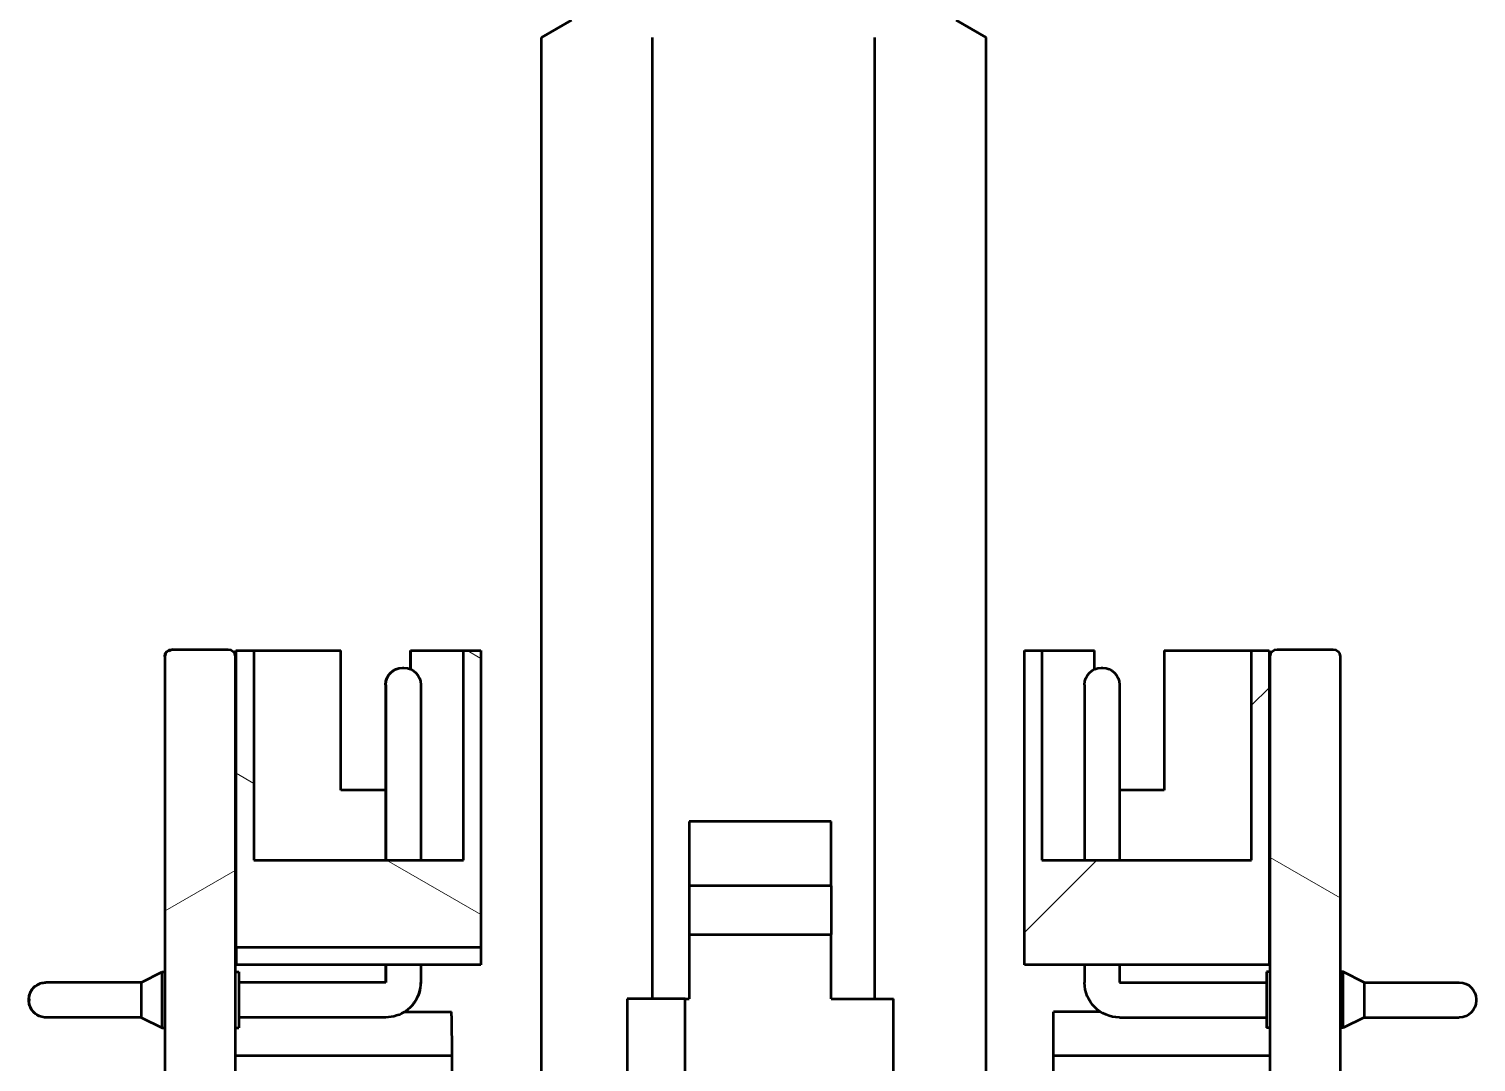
# Model space of a CAD drawing. Header units: millimetres. Extents: x 0 to 586, y -128 to 462.
# Drawn here: x 108.2 to 128.89, y 210.88 to 225.66 of the extents above; entities that cross this region are included whole.
import ezdxf

# ---------------------------------------------------------------- set-up
doc = ezdxf.new("R2010")
doc.units = ezdxf.units.MM
doc.linetypes.add('Сплошная', pattern=[0])
doc.layers.add('Viewport2ForCustomObjects_0', color=7, linetype='Continuous')
doc.layers.add('Видимый контур (ГОСТ)', color=7, linetype='Сплошная', lineweight=50)
doc.layers.add('Штриховка (ГОСТ)', color=7, linetype='Сплошная', lineweight=18)

# ---------------------------------------------------------------- blocks, each defined once
blk = doc.blocks.new('CustomObjectsInViewport2_0')
at = {"layer": 'Видимый контур (ГОСТ)', "ltscale": 1.31579}
for p, q in [((-10065.75, -10034.493), (-10066.18, -10034.741)), ((-10060.25, -10034.493), (-10059.82, -10034.741)), ((-10066.18, -10049.993), (-10066.18, -10034.741)), ((-10064.59, -10048.494), (-10064.59, -10034.741)), ((-10061.41, -10048.494), (-10061.41, -10034.741)), ((-10059.82, -10049.993), (-10059.82, -10034.741)), ((-10071.46, -10043.493), (-10071.467, -10043.493)), ((-10071.46, -10043.493), (-10070.66, -10043.493)), ((-10070.551, -10043.508), (-10070.545, -10043.508)), ((-10070.551, -10048.008), (-10070.551, -10043.508)), ((-10070.545, -10043.508), (-10070.295, -10043.508)), ((-10070.545, -10047.758), (-10070.545, -10043.508)), ((-10070.295, -10043.508), (-10070.295, -10046.508)), ((-10070.295, -10043.508), (-10069.051, -10043.508)), ((-10069.051, -10045.508), (-10069.051, -10043.508)), ((-10068.051, -10043.508), (-10068.051, -10043.508)), ((-10068.051, -10043.508), (-10067.301, -10043.508)), ((-10068.051, -10043.508), (-10068.051, -10043.777)), ((-10068.051, -10043.777), (-10068.051, -10043.508)), ((-10067.301, -10043.508), (-10067.295, -10043.508)), ((-10067.301, -10043.508), (-10067.301, -10045.508)), ((-10067.295, -10043.508), (-10067.045, -10043.508)), ((-10067.295, -10046.508), (-10067.295, -10043.508)), ((-10067.045, -10043.508), (-10067.045, -10047.758)), ((-10059.272, -10043.508), (-10059.022, -10043.508)), ((-10059.272, -10048.008), (-10059.272, -10043.508)), ((-10059.022, -10043.508), (-10059.022, -10046.508)), ((-10059.022, -10043.508), (-10058.272, -10043.508)), ((-10058.272, -10043.779), (-10058.272, -10043.508)), ((-10057.272, -10043.508), (-10057.272, -10045.508)), ((-10057.272, -10043.508), (-10056.022, -10043.508)), ((-10056.022, -10043.508), (-10055.772, -10043.508)), ((-10056.022, -10046.508), (-10056.022, -10043.508)), ((-10055.772, -10043.508), (-10055.772, -10048.008)), ((-10055.657, -10043.493), (-10054.857, -10043.493)), ((-10071.567, -10043.593), (-10071.567, -10048.108)), ((-10071.56, -10051.71), (-10071.56, -10043.593)), ((-10070.56, -10043.593), (-10070.56, -10051.711)), ((-10068.169, -10043.758), (-10068.168, -10043.758)), ((-10068.168, -10043.758), (-10068.166, -10043.758)), ((-10068.166, -10043.758), (-10068.146, -10043.758)), ((-10058.172, -10043.758), (-10058.152, -10043.758)), ((-10055.757, -10051.693), (-10055.757, -10043.593)), ((-10054.757, -10043.593), (-10054.757, -10051.693)), ((-10068.409, -10043.998), (-10068.409, -10046.508)), ((-10068.408, -10043.998), (-10068.408, -10046.508)), ((-10068.406, -10043.998), (-10068.406, -10046.508)), ((-10067.906, -10043.998), (-10067.906, -10046.508)), ((-10058.412, -10043.998), (-10058.412, -10046.508)), ((-10057.912, -10043.998), (-10057.912, -10046.508)), ((-10068.409, -10045.508), (-10069.051, -10045.508)), ((-10067.301, -10045.508), (-10067.3, -10045.508)), ((-10067.3, -10045.508), (-10067.3, -10046.508)), ((-10057.272, -10045.508), (-10057.912, -10045.508)), ((-10064.067, -10045.954), (-10064.067, -10046.876)), ((-10062.035, -10045.954), (-10064.067, -10045.954)), ((-10062.035, -10046.876), (-10062.035, -10045.954)), ((-10070.295, -10046.508), (-10067.295, -10046.508)), ((-10059.022, -10046.508), (-10056.022, -10046.508)), ((-10064.067, -10046.876), (-10064.067, -10047.573)), ((-10062.035, -10046.876), (-10064.067, -10046.876)), ((-10062.035, -10046.876), (-10062.035, -10047.573)), ((-10064.067, -10047.573), (-10064.067, -10048.494)), ((-10064.067, -10047.573), (-10062.035, -10047.573)), ((-10062.035, -10048.494), (-10062.035, -10047.573)), ((-10070.55, -10048.008), (-10070.55, -10047.758)), ((-10070.55, -10047.758), (-10070.549, -10047.758)), ((-10070.549, -10047.758), (-10070.549, -10048.008)), ((-10070.548, -10048.008), (-10070.548, -10047.758)), ((-10070.548, -10047.758), (-10070.547, -10047.758)), ((-10070.547, -10047.758), (-10070.547, -10048.008)), ((-10070.547, -10048.008), (-10070.547, -10047.758)), ((-10070.547, -10047.758), (-10070.545, -10047.758)), ((-10067.045, -10047.758), (-10070.545, -10047.758)), ((-10070.545, -10047.758), (-10070.545, -10047.758)), ((-10070.545, -10047.758), (-10070.545, -10048.008)), ((-10070.545, -10048.008), (-10070.545, -10047.758)), ((-10067.045, -10047.758), (-10067.045, -10048.008)), ((-10071.906, -10048.258), (-10071.606, -10048.108)), ((-10071.606, -10048.108), (-10071.562, -10048.108)), ((-10070.56, -10048.108), (-10070.506, -10048.108)), ((-10070.551, -10048.008), (-10070.55, -10048.008)), ((-10070.549, -10048.008), (-10070.55, -10048.008)), ((-10070.549, -10048.008), (-10070.548, -10048.008)), ((-10070.547, -10048.008), (-10070.548, -10048.008)), ((-10070.547, -10048.008), (-10070.547, -10048.008)), ((-10070.545, -10048.008), (-10070.547, -10048.008)), ((-10070.545, -10048.008), (-10070.545, -10048.008)), ((-10067.045, -10048.008), (-10070.545, -10048.008)), ((-10068.409, -10048.008), (-10068.409, -10048.258)), ((-10068.408, -10048.008), (-10068.408, -10048.258)), ((-10068.406, -10048.008), (-10068.406, -10048.258)), ((-10067.906, -10048.008), (-10067.906, -10048.258)), ((-10055.772, -10048.008), (-10059.272, -10048.008)), ((-10058.412, -10048.008), (-10058.412, -10048.258)), ((-10057.912, -10048.008), (-10057.912, -10048.258)), ((-10055.812, -10048.108), (-10055.812, -10048.908)), ((-10055.757, -10048.108), (-10055.812, -10048.108)), ((-10054.712, -10048.108), (-10054.757, -10048.108)), ((-10054.712, -10048.908), (-10054.712, -10048.108)), ((-10054.412, -10048.258), (-10054.712, -10048.108)), ((-10073.268, -10048.258), (-10073.269, -10048.258)), ((-10073.266, -10048.258), (-10073.268, -10048.258)), ((-10071.906, -10048.258), (-10073.266, -10048.258)), ((-10068.406, -10048.258), (-10070.506, -10048.258)), ((-10057.912, -10048.258), (-10055.812, -10048.258)), ((-10054.412, -10048.258), (-10053.052, -10048.258)), ((-10054.412, -10048.258), (-10054.412, -10048.758)), ((-10064.125, -10048.494), (-10064.956, -10048.494)), ((-10064.956, -10048.494), (-10064.956, -10051.39)), ((-10064.125, -10048.494), (-10064.067, -10048.494)), ((-10064.125, -10051.39), (-10064.125, -10048.494)), ((-10062.035, -10048.494), (-10061.146, -10048.494)), ((-10061.146, -10051.39), (-10061.146, -10048.494)), ((-10052.812, -10048.498), (-10052.812, -10048.518)), ((-10068.135, -10048.677), (-10067.464, -10048.677)), ((-10067.464, -10048.736), (-10067.463, -10049.302)), ((-10058.857, -10048.736), (-10058.857, -10048.677)), ((-10058.184, -10048.677), (-10058.857, -10048.677)), ((-10058.857, -10049.302), (-10058.857, -10048.736)), ((-10073.268, -10048.758), (-10073.269, -10048.758)), ((-10073.266, -10048.758), (-10073.268, -10048.758)), ((-10071.906, -10048.758), (-10073.266, -10048.758)), ((-10071.906, -10048.758), (-10071.606, -10048.908)), ((-10071.606, -10048.908), (-10071.562, -10048.908)), ((-10071.567, -10048.908), (-10071.567, -10051.993)), ((-10070.56, -10048.908), (-10070.506, -10048.908)), ((-10068.406, -10048.758), (-10070.506, -10048.758)), ((-10057.912, -10048.758), (-10055.812, -10048.758)), ((-10055.757, -10048.908), (-10055.812, -10048.908)), ((-10054.712, -10048.908), (-10054.757, -10048.908)), ((-10054.412, -10048.758), (-10054.712, -10048.908)), ((-10054.412, -10048.758), (-10053.052, -10048.758)), ((-10070.56, -10049.302), (-10067.463, -10049.302)), ((-10067.463, -10049.302), (-10067.463, -10049.993)), ((-10058.857, -10049.993), (-10058.857, -10049.302)), ((-10058.857, -10049.302), (-10055.757, -10049.302))]:
    blk.add_line(p, q, dxfattribs=at)
at = {"layer": 'Видимый контур (ГОСТ)', "ltscale": 1.31579, "extrusion": (0, 0, -1)}
for centre, radius, start, end in [((10071.467, -10043.593), 0.1, 0, 90), ((10071.46, -10043.593), 0.1, 0, 90), ((10070.66, -10043.593), 0.1, 90, 180), ((10055.657, -10043.593), 0.1, 0, 90), ((10054.857, -10043.593), 0.1, 90, 180), ((10068.169, -10043.998), 0.24, 0, 90), ((10068.168, -10043.998), 0.24, 0, 90), ((10068.166, -10043.998), 0.24, 0, 90), ((10068.146, -10043.998), 0.24, 90, 180), ((10058.172, -10043.998), 0.24, 0, 90), ((10058.152, -10043.998), 0.24, 90, 180), ((10057.912, -10048.258), 0.5, 270, 0), ((10053.052, -10048.498), 0.24, 90, 180), ((10053.052, -10048.518), 0.24, 180, 270)]:
    blk.add_arc(centre, radius, start, end, dxfattribs=at)
at = {"layer": 'Видимый контур (ГОСТ)', "ltscale": 1.31579}
for centre, major_axis, start_param, end_param in [((-10071.606, -10048.508), (0, -0.4), 6.282625, 9.425339), ((-10067.464, -10048.877), (0, 0.2), 5.497787, 6.283185)]:
    blk.add_ellipse(centre, major_axis=major_axis, ratio=0.001122, start_param=start_param, end_param=end_param, dxfattribs=at)
at = {"layer": 'Видимый контур (ГОСТ)', "ltscale": 1.31579, "extrusion": (0, 0, -1)}
for centre, major_axis, start_param, end_param in [((-10070.506, -10048.508), (0, 0.4), 0, 3.141593), ((-10071.906, -10048.508), (0, 0.25), 0, 3.141593), ((-10073.509, -10048.508), (0, 0.01), 1.570796326794897, 7.853981633974483), ((-10073.508, -10048.508), (0, 0.01), 1.570796326794897, 7.853981633974483), ((-10073.506, -10048.508), (0, 0.01), 1.570796326794897, 7.853981633974483)]:
    blk.add_ellipse(centre, major_axis=major_axis, ratio=0.001122, start_param=start_param, end_param=end_param, dxfattribs=at)
at = {"layer": 'Видимый контур (ГОСТ)', "ltscale": 1.31579}
for points, knots in [([(-10073.509, -10048.508), (-10073.51, -10048.494), (-10073.509, -10048.481), (-10073.506, -10048.455), (-10073.503, -10048.442), (-10073.493, -10048.406), (-10073.481, -10048.382), (-10073.452, -10048.34), (-10073.434, -10048.321), (-10073.393, -10048.291), (-10073.37, -10048.278), (-10073.322, -10048.262), (-10073.295, -10048.258), (-10073.269, -10048.258)], [0, 0, 0, 0, 0.00397055, 0.00397055, 0.00783583, 0.00783583, 0.0154831, 0.0154831, 0.02313055, 0.02313055, 0.03077287, 0.03077287, 0.03855818, 0.03855818, 0.03855818, 0.03855818]), ([(-10073.507, -10048.508), (-10073.508, -10048.494), (-10073.507, -10048.481), (-10073.504, -10048.455), (-10073.502, -10048.442), (-10073.491, -10048.406), (-10073.48, -10048.382), (-10073.451, -10048.34), (-10073.432, -10048.321), (-10073.392, -10048.291), (-10073.369, -10048.278), (-10073.32, -10048.262), (-10073.294, -10048.258), (-10073.268, -10048.258)], [0, 0, 0, 0, 0.00397055, 0.00397055, 0.00783583, 0.00783583, 0.0154831, 0.0154831, 0.02313055, 0.02313055, 0.03077287, 0.03077287, 0.03855818, 0.03855818, 0.03855818, 0.03855818]), ([(-10073.506, -10048.508), (-10073.506, -10048.494), (-10073.506, -10048.481), (-10073.503, -10048.455), (-10073.5, -10048.442), (-10073.489, -10048.406), (-10073.478, -10048.382), (-10073.449, -10048.34), (-10073.431, -10048.321), (-10073.39, -10048.291), (-10073.367, -10048.278), (-10073.318, -10048.262), (-10073.292, -10048.258), (-10073.266, -10048.258)], [0, 0, 0, 0, 0.00397055, 0.00397055, 0.00783583, 0.00783583, 0.0154831, 0.0154831, 0.02313055, 0.02313055, 0.03077287, 0.03077287, 0.03855818, 0.03855818, 0.03855818, 0.03855818]), ([(-10067.908, -10048.258), (-10067.908, -10048.31), (-10067.916, -10048.362), (-10067.948, -10048.462), (-10067.972, -10048.509), (-10068.034, -10048.594), (-10068.071, -10048.631), (-10068.156, -10048.693), (-10068.203, -10048.717), (-10068.303, -10048.749), (-10068.355, -10048.758), (-10068.408, -10048.758)], [0, 0, 0, 0, 0.314159, 0.314159, 0.628319, 0.628319, 0.942478, 0.942478, 1.256637, 1.256637, 1.570796, 1.570796, 1.570796, 1.570796]), ([(-10067.906, -10048.258), (-10067.906, -10048.31), (-10067.914, -10048.362), (-10067.947, -10048.462), (-10067.971, -10048.509), (-10068.032, -10048.594), (-10068.07, -10048.631), (-10068.154, -10048.693), (-10068.202, -10048.717), (-10068.301, -10048.749), (-10068.354, -10048.758), (-10068.406, -10048.758)], [0, 0, 0, 0, 0.314159, 0.314159, 0.628319, 0.628319, 0.942478, 0.942478, 1.256637, 1.256637, 1.570796, 1.570796, 1.570796, 1.570796]), ([(-10073.269, -10048.758), (-10073.295, -10048.758), (-10073.322, -10048.753), (-10073.37, -10048.737), (-10073.393, -10048.725), (-10073.434, -10048.694), (-10073.452, -10048.675), (-10073.481, -10048.633), (-10073.493, -10048.61), (-10073.503, -10048.573), (-10073.506, -10048.56), (-10073.509, -10048.534), (-10073.51, -10048.521), (-10073.509, -10048.508)], [0, 0, 0, 0, 0.00778531, 0.00778531, 0.01542763, 0.01542763, 0.02307508, 0.02307508, 0.03072235, 0.03072235, 0.03458762, 0.03458762, 0.03855818, 0.03855818, 0.03855818, 0.03855818]), ([(-10073.268, -10048.758), (-10073.294, -10048.758), (-10073.32, -10048.753), (-10073.369, -10048.737), (-10073.392, -10048.725), (-10073.432, -10048.694), (-10073.451, -10048.675), (-10073.48, -10048.633), (-10073.491, -10048.61), (-10073.502, -10048.573), (-10073.504, -10048.56), (-10073.507, -10048.534), (-10073.508, -10048.521), (-10073.507, -10048.508)], [0, 0, 0, 0, 0.00778531, 0.00778531, 0.01542763, 0.01542763, 0.02307508, 0.02307508, 0.03072235, 0.03072235, 0.03458762, 0.03458762, 0.03855818, 0.03855818, 0.03855818, 0.03855818]), ([(-10073.266, -10048.758), (-10073.292, -10048.758), (-10073.318, -10048.753), (-10073.367, -10048.737), (-10073.39, -10048.725), (-10073.431, -10048.694), (-10073.449, -10048.675), (-10073.478, -10048.633), (-10073.489, -10048.61), (-10073.5, -10048.573), (-10073.503, -10048.56), (-10073.506, -10048.534), (-10073.506, -10048.521), (-10073.506, -10048.508)], [0, 0, 0, 0, 0.00778531, 0.00778531, 0.01542763, 0.01542763, 0.02307508, 0.02307508, 0.03072235, 0.03072235, 0.03458762, 0.03458762, 0.03855818, 0.03855818, 0.03855818, 0.03855818])]:
    blk.add_open_spline(points, degree=3, knots=knots, dxfattribs=at)
at = {"layer": 'Штриховка (ГОСТ)', "linetype": 'Сплошная', "ltscale": 0.473684}
for p, q in [((-10071.498, -10043.53), (-10071.433, -10043.493)), ((-10067.045, -10043.621), (-10067.241, -10043.508)), ((-10056.022, -10044.292), (-10055.772, -10044.042)), ((-10070.295, -10045.411), (-10070.545, -10045.266)), ((-10054.757, -10047.049), (-10055.757, -10046.472)), ((-10071.56, -10047.232), (-10070.56, -10046.655)), ((-10067.045, -10047.287), (-10068.395, -10046.508)), ((-10059.272, -10047.542), (-10058.238, -10046.508))]:
    blk.add_line(p, q, dxfattribs=at)

msp = doc.modelspace()

# ---------------------------------------------------------------- block references
at = {"layer": 'Viewport2ForCustomObjects_0'}
msp.add_blockref('CustomObjectsInViewport2_0', (10181.707, 10260.274), dxfattribs=at)

doc.saveas('drawing.dxf')
